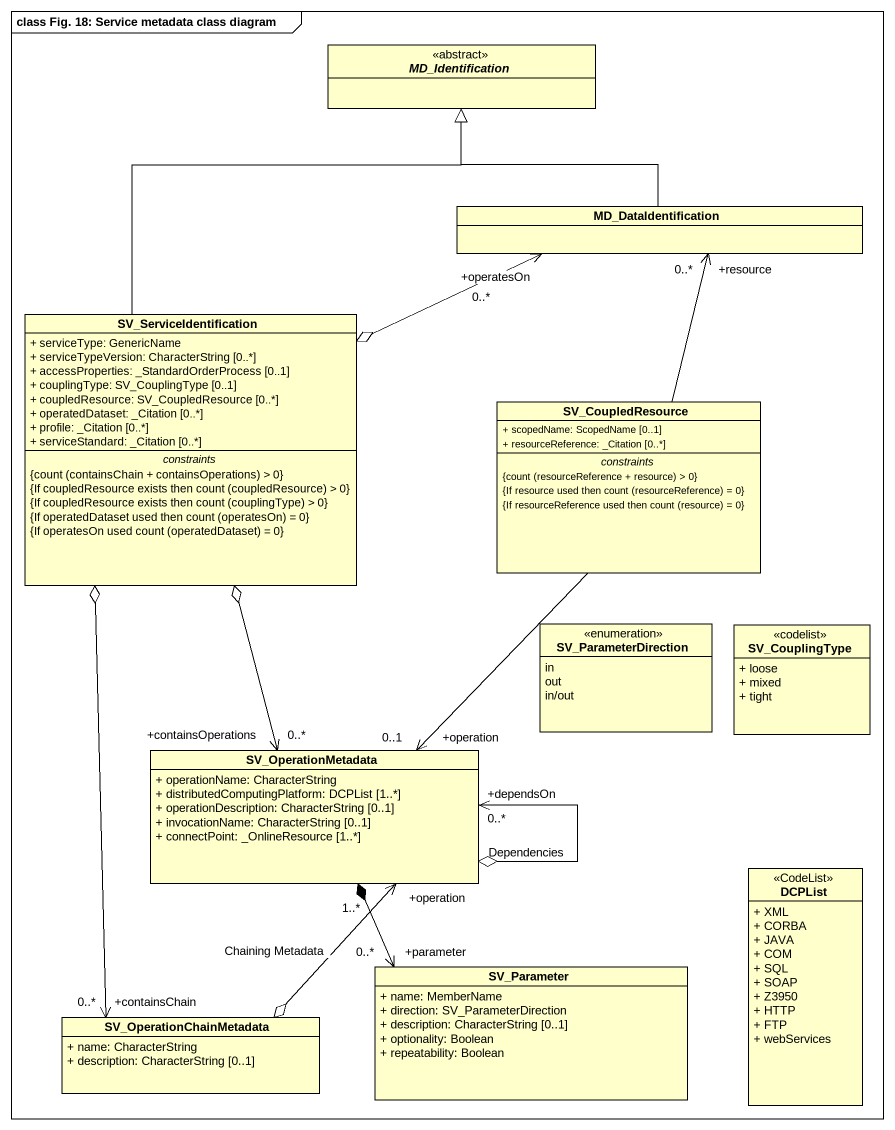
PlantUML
@startuml
mainframe class Fig. 18: Service metadata class diagram
hide circle
hide empty members
skinparam classAttributeIconSize 0
abstract class MD_Identification <<abstract>>
class MD_DataIdentification
class SV_ServiceIdentification {
  + serviceType: GenericName
  + serviceTypeVersion: CharacterString [0..*]
  + accessProperties: _StandardOrderProcess [0..1]
  + couplingType: SV_CouplingType [0..1]
  + coupledResource: SV_CoupledResource [0..*]
  + operatedDataset: _Citation [0..*]
  + profile: _Citation [0..*]
  + serviceStandard: _Citation [0..*]
  -- constraints --
  {field} {count (containsChain + containsOperations) > 0}
  {field} {If coupledResource exists then count (coupledResource) > 0}
  {field} {If coupledResource exists then count (couplingType) > 0}
  {field} {If operatedDataset used then count (operatesOn) = 0}
  {field} {If operatesOn used count (operatedDataset) = 0}
}
class SV_CoupledResource {
  + scopedName: ScopedName [0..1]
  + resourceReference: _Citation [0..*]
  -- constraints --
  {field} {count (resourceReference + resource) > 0}
  {field} {If resource used then count (resourceReference) = 0}
  {field} {If resourceReference used then count (resource) = 0}
}
enum SV_ParameterDirection {
  in
  out
  in/out
}
class SV_CouplingType <<codelist>> {
  + loose
  + mixed
  + tight
}
class SV_OperationMetadata {
  + operationName: CharacterString
  + distributedComputingPlatform: DCPList [1..*]
  + operationDescription: CharacterString [0..1]
  + invocationName: CharacterString [0..1]
  + connectPoint: _OnlineResource [1..*]
}
class DCPList <<CodeList>> {
  + XML
  + CORBA
  + JAVA
  + COM
  + SQL
  + SOAP
  + Z3950
  + HTTP
  + FTP
  + webServices
}
class SV_Parameter {
  + name: MemberName
  + direction: SV_ParameterDirection
  + description: CharacterString [0..1]
  + optionality: Boolean
  + repeatability: Boolean
}
class SV_OperationChainMetadata {
  + name: CharacterString
  + description: CharacterString [0..1]
}
MD_DataIdentification -up-|> MD_Identification
SV_ServiceIdentification -up-|> MD_Identification
SV_ServiceIdentification o-right-> "+operatesOn\n0..*" MD_DataIdentification
SV_ServiceIdentification o--> "+containsOperations\n0..*" SV_OperationMetadata
SV_ServiceIdentification o--> "+containsChain\n0..*" SV_OperationChainMetadata
SV_CoupledResource -up-> "+resource\n0..*" MD_DataIdentification
SV_CoupledResource --> "+operation\n0..1" SV_OperationMetadata
SV_OperationMetadata o--> "+dependsOn\n0..*" SV_OperationMetadata : Dependencies
SV_OperationMetadata *--> "+parameter\n0..*" SV_Parameter
SV_OperationChainMetadata o-up-> "+operation\n1..*" SV_OperationMetadata : Chaining Metadata
@enduml
